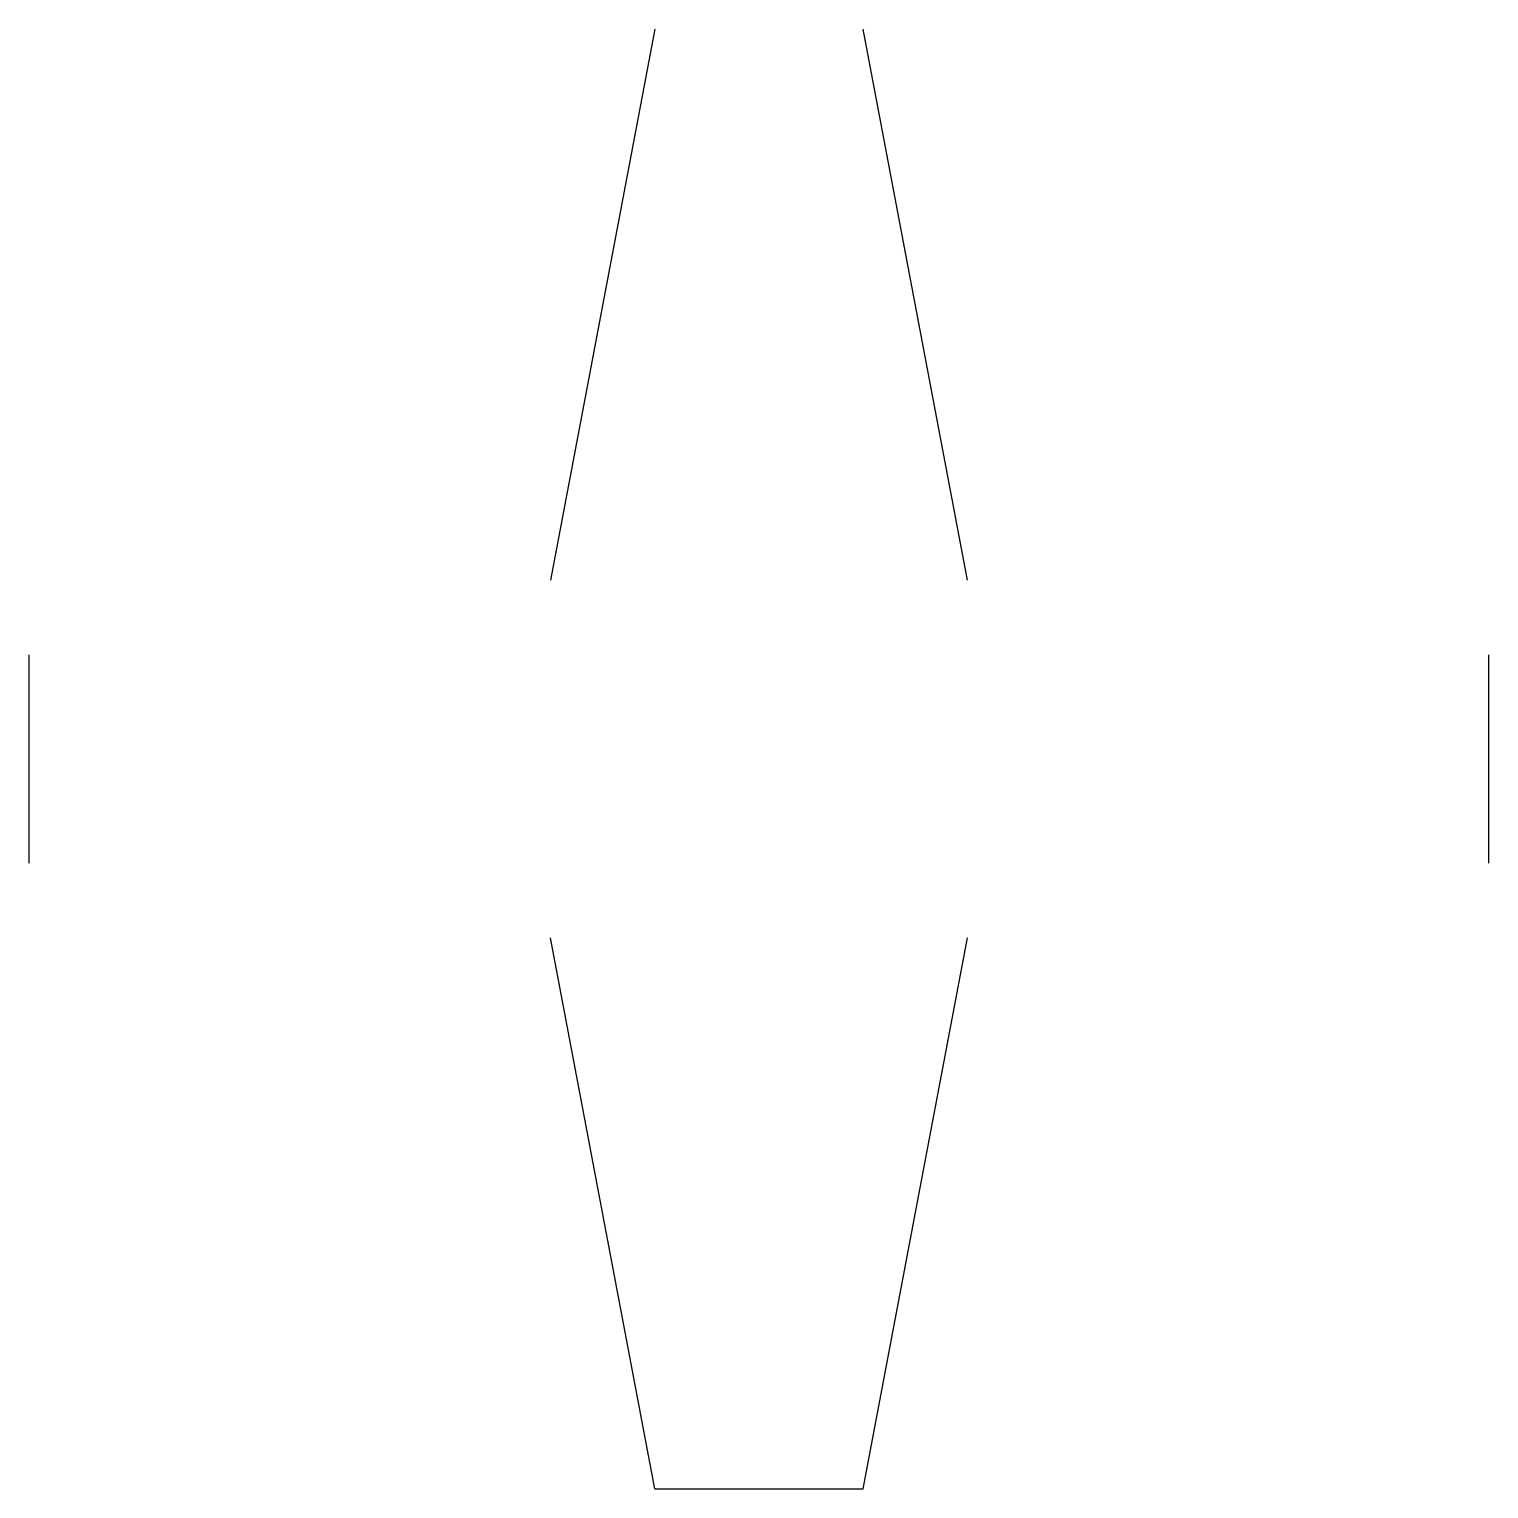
# Model space of a CAD drawing. Header units: millimetres. Extents: x 691.95 to 695.45, y 613.21 to 616.71.
import ezdxf

# ---------------------------------------------------------------- set-up
doc = ezdxf.new("R2010")
doc.units = ezdxf.units.MM

msp = doc.modelspace()

# ---------------------------------------------------------------- linework, layer by layer
for p, q in [((693.4503, 616.7056, -4), (693.2003, 615.3841, -4)), ((694.2003, 615.3841, -4), (693.9503, 616.7056, -4)), ((691.9503, 614.7056, -4), (691.9503, 615.2056, -4)), ((695.4503, 614.7056, -4), (695.4503, 615.2056, -4)), ((693.4503, 613.2056, -4), (693.2003, 614.527, -4)), ((693.9503, 613.2056, -4), (694.2003, 614.527, -4)), ((693.4503, 613.2056, -4), (693.9503, 613.2056, -4))]:
    msp.add_line(p, q)

doc.saveas('drawing.dxf')
